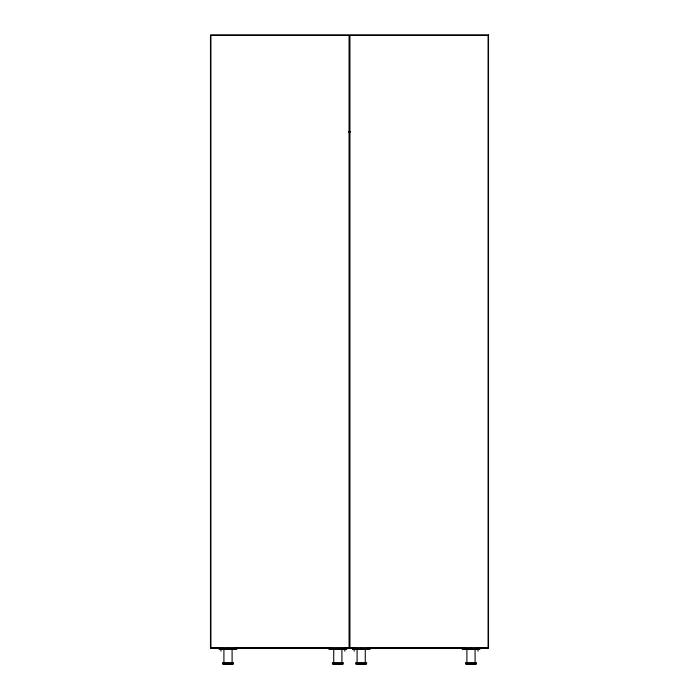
<?xml version="1.0" encoding="UTF-8"?>
<svg xmlns="http://www.w3.org/2000/svg" width="699" height="699" viewBox="0 0 699 699"><rect width="100%" height="100%" fill="white"/><g stroke="black" fill="none" stroke-linecap="round" stroke-linejoin="round"><path stroke-width="1.05" d="M348.478 131.91L350.522 131.91M211.063 647.693L219.783 647.693M236.131 647.693L329.876 647.693M346.232 647.693L352.768 647.693M369.124 647.693L462.869 647.693M479.217 647.693L487.937 647.693M219.241 648.864L235.808 648.864M329.517 648.864L329.351 649.45M329.814 648.864L346.582 648.864M352.418 648.864L369.186 648.864M369.483 648.864L369.649 649.45M463.192 648.864L479.759 648.864M222.448 662.591L233.553 662.591M332.27 662.591L343.366 662.591M355.634 662.591L366.73 662.591M465.447 662.591L476.552 662.591M222.448 663.762L233.553 663.762M332.27 663.762L343.366 663.762M355.634 663.762L366.73 663.762M465.447 663.762L476.552 663.762M223.916 663.901L232.094 663.901M333.729 663.901L341.907 663.901M357.093 663.901L365.271 663.901M466.906 663.901L475.084 663.901M222.745 664.05L233.265 664.05M332.558 664.05L343.078 664.05M355.922 664.05L366.442 664.05M465.735 664.05L476.255 664.05M479.759 648.279L479.759 649.45L462.24 649.45L462.24 648.279M479.47 648.864L479.47 649.45M479.287 648.279L479.287 649.45M479.164 648.864L479.164 649.45M478.011 648.288L478.011 651.188M475.669 648.279L475.669 649.45M475.556 648.864L475.556 649.45M475.084 662.591L475.084 649.153L466.906 649.153L466.906 662.591M470.995 648.279L470.995 649.45M470.881 648.864L470.881 649.45M464.949 648.864L464.949 649.45M464.861 648.279L464.861 649.45M462.528 648.864L462.528 649.45M369.946 648.279L369.946 649.45L352.418 649.45L352.418 648.279M367.316 648.279L367.237 649.45M365.271 662.591L365.271 649.153L357.093 649.153L357.093 662.591M361.296 648.864L361.296 649.45M361.182 648.279L361.182 649.45M356.621 648.864L356.621 649.45M356.507 648.279L356.507 649.45M354.175 648.288L354.175 651.188M353.012 648.864L353.012 649.45M352.899 648.279L352.899 649.45M352.715 648.864L352.715 649.45M346.582 648.279L346.582 649.45L329.054 649.45L329.054 648.279M346.285 648.864L346.285 649.45M346.101 648.279L346.101 649.45M345.988 648.864L345.988 649.45M344.825 648.288L344.825 651.188M342.493 648.279L342.493 649.45M342.379 648.864L342.379 649.45M341.907 662.591L341.907 649.153L333.729 649.153L333.729 662.591M337.818 648.279L337.818 649.45M337.704 648.864L337.704 649.45M331.684 648.279L331.763 649.45M236.769 648.279L236.769 649.45L219.241 649.45L219.241 648.279M236.472 648.864L236.472 649.45M234.139 648.279L234.139 649.45M234.051 648.864L234.051 649.45M232.094 662.591L232.094 649.153L223.916 649.153L223.916 662.591M228.005 648.279L228.119 649.45M223.444 648.864L223.444 649.45M223.331 648.279L223.331 649.45M220.989 648.288L220.989 651.188M219.713 648.279L219.835 649.45M219.53 648.864L219.53 649.45M488.522 34.95L210.478 34.95L210.478 648.279L488.522 648.279L488.522 34.95M349.063 35.387L210.915 35.387L210.915 647.842L349.063 647.842L349.063 35.387M488.085 35.387L349.937 35.387L349.937 647.842L488.085 647.842L488.085 35.387"/></g></svg>
